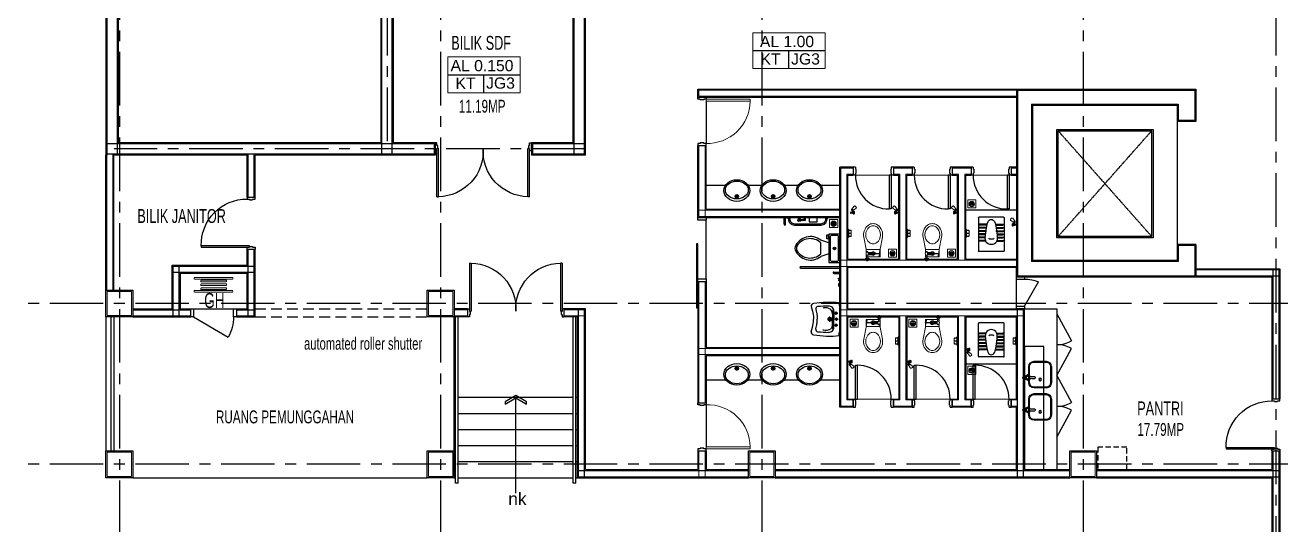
# Model space of a CAD drawing. Header units: millimetres. Extents: x 401562 to 564367, y -269451 to 12039.
# Drawn here: x 480732 to 504184, y -223809 to -214482 of the extents above; entities that cross this region are included whole.
import ezdxf

# ---------------------------------------------------------------- set-up
doc = ezdxf.new("R2010")
doc.units = ezdxf.units.MM
doc.header["$MEASUREMENT"] = 0
for name, pattern in [('CENTER', [2, 1.25, -0.25, 0.25, -0.25]), ('DASHDOT2', [0.5, 0.25, -0.125, 0, -0.125]), ('HIDDEN', [0.375, 0.25, -0.125]), ('HIDDEN2', [0.1875, 0.125, -0.0625])]:
    doc.linetypes.add(name, pattern=pattern)
for name, color, linetype in [('17-lwall', 2, 'Continuous'), ('C-door', 1, 'Continuous'), ('DIM_150', 254, 'Continuous'), ('FITTING', 2, 'Continuous'), ('G2-text', 3, 'Continuous'), ('GRID', 9, 'Continuous'), ('Hatch-wall', 240, 'Continuous'), ('KODING', 7, 'Continuous'), ('Layer4', 2, 'Continuous'), ('Lift Fitting', 9, 'Continuous'), ('LIFTWALL', 3, 'Continuous'), ('LINE', 1, 'Continuous'), ('PERABUT', 7, 'HIDDEN'), ('sani-fit', 7, 'Continuous'), ('SILING', 8, 'Continuous'), ('STAIR', 7, 'Continuous'), ('Toilet-fitting', 111, 'Continuous'), ('VPORT', 2, 'Continuous'), ('WALL', 3, 'Continuous'), ('WALLEXIST', 1, 'Continuous')]:
    doc.layers.add(name, color=color, linetype=linetype)
for name, color, linetype, lineweight in [('A-FLOR-OTLN', 6, 'Continuous', 9), ('FURNITURE', 9, 'Continuous', 9), ('SANI', 7, 'Continuous', 9)]:
    doc.layers.add(name, color=color, linetype=linetype, lineweight=lineweight)
doc.layers.get('VPORT').off()
doc.styles.add('ARIAL', font='arial.ttf', dxfattribs={"width": 0.65, "height": 1.6})
doc.styles.get("Standard").update_dxf_attribs({"font": 'arial.ttf'})

# ---------------------------------------------------------------- blocks, each defined once
blk = doc.blocks.new('WC-P1')
at = {"layer": 'SANI', "color": 9, "linetype": 'Continuous'}
for p, q in [((-85, 130), (-306, 173)), ((-18, 130), (-85, 130)), ((-85, 130), (-75, 128)), ((-75, 130), (-75, -128)), ((-29, 122), (-75, 128)), ((-41, 119), (-41, 96)), ((-29, 119), (-41, 119)), ((-28, 96), (-41, 96)), ((-29, 96), (-29, 125)), ((21, 91), (-21, 91)), ((-21, 28), (-21, 91)), ((21, 77), (-21, 77)), ((21, 66), (-21, 66)), ((21, 52), (-21, 52)), ((60, 130), (16, 130)), ((21, 91), (21, 28)), ((28, 98), (85, 98)), ((29, 98), (29, 124)), ((29, 124), (85, 124)), ((60, -130), (60, 130)), ((85, 131), (85, 88)), ((99, 145), (106, 145)), ((99, 74), (106, 74)), ((106, 145), (106, 74)), ((106, 124), (135, 124)), ((106, 98), (135, 98)), ((135, 124), (135, 98)), ((-306, -173), (-85, -130)), ((-85, -130), (-75, -128)), ((-85, -130), (60, -130)), ((-7, -119), (-75, -128)), ((-12, -38), (-12, -34)), ((-7, -125), (-4, -44)), ((0, -44), (-6, -44)), ((1, -131), (-1, -131)), ((0, -44), (6, -44)), ((7, -125), (4, -44)), ((51, -111), (7, -117)), ((12, -38), (12, -34))]:
    blk.add_line(p, q, dxfattribs=at)
for radius in [35.5, 28.7, 25.2, 5.86]:
    blk.add_circle((0, 0), radius, dxfattribs=at)
for centre, radius, start, end in [((-414, 0), 146, 161.2287, 180.0001), ((-414, 0), 146, 180.0001, 198.7718), ((-414, 0), 146, 142.4565, 161.2287), ((-350, -49), 227, 78.9313, 142.4565), ((-412, 0), 108, 141.159, 180.0004), ((-412, 0), 108, 179.9997, 218.8406), ((-350, -50), 188, 38.8404, 141.1596), ((-288, 0), 108, 0.001, 38.8394), ((-288, 0), 108, 321.1606, 359.999), ((-1, 80), 53, 108.3616, 122.1435), ((-28, 88), 7.11, 359.998, 90.0059), ((-1, 80), 53, 71.6385, 108.3615), ((-1, 80), 53, 56.1079, 71.6384), ((28, 91), 7.11, 89.998, 180.002), ((99, 131), 14.2, 89.999, 180.001), ((99, 88), 14.2, 180.0059, 269.9941), ((-414, 0), 146, 198.7718, 217.5423), ((-350, 49), 227, 217.5433, 281.069), ((-350, 50), 188, 218.8405, 321.1595), ((-6, -38), 5.69, 179.9877, 270.0123), ((-1, -125), 5.69, 179.9951, 269.9951), ((1, -125), 5.69, 270.0147, 359.9902), ((6, -38), 5.69, 269.9926, 359.9975), ((50, -101), 10, 277.5968, 0.0014)]:
    blk.add_arc(centre, radius, start, end, dxfattribs=at)
blk = doc.blocks.new('wc2')
at = {"layer": 'Toilet-fitting'}
for p, q in [((625, 241), (10, 241)), ((0, 231), (0, -231)), ((190, 104), (190, 218)), ((205, 111), (205, 218)), ((250, 115), (250, 218)), ((265, 113), (265, 218)), ((310, 110), (310, 218)), ((325, 108), (325, 218)), ((370, 103), (370, 218)), ((385, 101), (385, 218)), ((430, 96), (430, 218)), ((445, 93), (445, 218)), ((490, 85), (490, 218)), ((505, 79), (505, 218)), ((635, 231), (635, -231)), ((190, -104), (190, -218)), ((205, -111), (205, -218)), ((250, -115), (250, -218)), ((265, -113), (265, -218)), ((310, -110), (310, -218)), ((325, -108), (325, -218)), ((370, -103), (370, -218)), ((385, -101), (385, -218)), ((430, -96), (430, -218)), ((445, -93), (445, -218)), ((490, -85), (490, -218)), ((505, -79), (505, -218)), ((625, -241), (10, -241))]:
    blk.add_line(p, q, dxfattribs=at)
for centre, radius, start, end in [((10, 231), 10, 90, 180), ((625, 231), 10, 0, 90), ((237, 0), 112, 86.0816, 273.9184), ((187, 104), 3, 295.7715, 0), ((198, 218), 7.5, 0, 180), ((208, 111), 3, 180, 284.6062), ((376, 0), 150, 167.1604, 192.8396), ((244, 30), 15, 90, 167.1604), ((67, -2482), 2600, 81.7412, 86.0816), ((258, 218), 7.5, 0, 180), ((318, 218), 7.5, 0, 180), ((328, 108), 3, 180, 264.2449), ((367, 103), 3, 263.3814, 0), ((378, 218), 7.5, 0, 180), ((388, 101), 3, 180, 262.9158), ((427, 96), 3, 262.0499, 0), ((438, 218), 7.5, 0, 180), ((369, -404), 500, 68.2251, 81.7412), ((448, 93), 3, 180, 260.9214), ((498, 218), 7.5, 0, 180), ((508, 79), 3, 180, 253.9144), ((530, 0), 65, 291.7749, 68.2251), ((10, -231), 10, 180, 270), ((187, -104), 3, 0, 64.2285), ((198, -218), 7.5, 180, 0), ((208, -111), 3, 75.3938, 180), ((244, -30), 15, 192.8396, 270), ((67, 2482), 2600, 273.9184, 278.2588), ((247, -115), 3, 0, 93.9657), ((258, -218), 7.5, 180, 0), ((268, -113), 3, 94.4292, 180), ((307, -110), 3, 0, 95.2907), ((318, -218), 7.5, 180, 0), ((328, -108), 3, 95.7551, 180), ((367, -103), 3, 0, 96.6186), ((378, -218), 7.5, 180, 0), ((388, -101), 3, 97.0842, 180), ((427, -96), 3, 0, 97.9501), ((438, -218), 7.5, 180, 0), ((369, 404), 500, 278.2588, 291.7749), ((448, -93), 3, 99.0786, 180), ((487, -85), 3, 0, 103.6107), ((498, -218), 7.5, 180, 0), ((508, -79), 3, 106.0856, 180), ((625, -231), 10, 270, 0)]:
    blk.add_arc(centre, radius, start, end, dxfattribs=at)
blk = doc.blocks.new('P9')
at = {"layer": 'C-door', "color": 12}
for p, q in [((533038, 332560), (533038, 332560)), ((533038, 332560), (533188, 332560)), ((533038, 332560), (533038, 332525)), ((533188, 332525), (533188, 332560)), ((532183, 332523), (533083, 332523)), ((532183, 332523), (532183, 332493)), ((532183, 332493), (533083, 332493)), ((533038, 332525), (533085, 332525)), ((533083, 332523), (533083, 332493)), ((533085, 332525), (533085, 332510)), ((533085, 332510), (533141, 332510)), ((533141, 332525), (533188, 332525)), ((533141, 332510), (533141, 332525)), ((532183, 330827), (533083, 330827)), ((532183, 330797), (532183, 330827)), ((532183, 330797), (533083, 330797)), ((533038, 330760), (533038, 330795)), ((533038, 330795), (533085, 330795)), ((533038, 330760), (533038, 330760)), ((533038, 330760), (533188, 330760)), ((533083, 330797), (533083, 330827)), ((533085, 330810), (533141, 330810)), ((533085, 330795), (533085, 330810)), ((533085, 330795), (533085, 330810)), ((533141, 330810), (533141, 330795)), ((533141, 330795), (533188, 330795)), ((533188, 330795), (533188, 330760))]:
    blk.add_line(p, q, dxfattribs=at)
at = {"layer": 'Hatch-wall', "color": 1, "ltscale": 2}
for centre, start, end in [((533034, 332510), 181.13, 273.2981), ((533034, 330810), 86.7019, 178.87)]:
    blk.add_arc(centre, 851, start, end, dxfattribs=at)
blk = doc.blocks.new('HOSREEL')
at = {"layer": 'FURNITURE', "linetype": 'HIDDEN', "ltscale": 5}
for points in [[(360, -30), (-360, -30), (-360, 0), (360, 0)], [(240, -80), (-240, -80), (-240, -50), (240, -50)], [(240, -150), (-240, -150), (-240, -120), (240, -120)], [(240, -223), (-240, -223), (-240, -193), (240, -193)], [(360, -270), (-360, -270), (-360, -240), (360, -240)]]:
    blk.add_lwpolyline(points, close=True, dxfattribs=at)
blk = doc.blocks.new('A$C4CDB5369')
at = {"layer": 'Hatch-wall', "color": 1, "ltscale": 2}
for p, q in [((750, 1550), (750, 1500)), ((900, 1550), (750, 1550)), ((750, 1500), (900, 1500)), ((900, 1500), (900, 1550)), ((750, 750), (375, 1399)), ((900, 750), (750, 750)), ((750, 750), (750, 700)), ((900, 700), (900, 750)), ((750, 700), (900, 700))]:
    blk.add_line(p, q, dxfattribs=at)
blk.add_arc((750, 750), 750, 90, 120.0007, dxfattribs=at)
at = {"layer": 'LINE', "color": 9, "linetype": 'Continuous', "ltscale": 2000}
blk.add_line((900, 750), (900, 1500), dxfattribs=at)
blk = doc.blocks.new('A$C759720D0')
at = {"layer": 'PERABUT', "color": 9, "linetype": 'Continuous'}
for p, q in [((228, 531), (472, 531)), ((228, 516), (472, 516)), ((125, 243), (125, 429)), ((140, 237), (140, 429)), ((560, 429), (560, 102)), ((575, 429), (575, 102)), ((54, 221), (15, 221)), ((17, 190), (54, 190)), ((125, 102), (125, 168)), ((140, 102), (140, 174)), ((243, 221), (189, 221)), ((189, 190), (243, 190)), ((472, 15), (228, 15)), ((472, 0), (228, 0))]:
    blk.add_line(p, q, dxfattribs=at)
at = {"layer": 'PERABUT', "color": 9, "linetype": 'Continuous', "extrusion": (0, 0, -1)}
for centre, major_axis, start_param, end_param in [((228, 429), (-93.7, 41.6), -0.412331, 1.152921), ((228, 429), (61.8, 61.8), 3.926991, 5.497787), ((472, 429), (-72.5, 72.5), 0.785398, 2.356194), ((472, 429), (-61.8, 61.8), 0.785398, 2.356194), ((40, 310), (53.5, 53.5), 1.437805, 2.227387), ((161, 310), (53.5, 53.5), 2.485002, 3.274584), ((15, 205), (10.7, 10.7), 3.926991, 5.497787), ((15, 205), (10.7, 10.7), 2.230698, 3.801495), ((-20, 205), (53.5, 53.5), 0.390607, 1.180189), ((40, 101), (-59.5, 46.7), 1.034013, 1.823595), ((100, 205), (24.7, 24.7), 2.356194490132813, 8.6393797973124), ((100, 205), (-20.6, 20.6), 3.926991, 10.210176), ((161, 101), (68.3, 32.5), 4.238087, 5.027669), ((228, 102), (-102, 7), 4.645773, 6.214994), ((228, 102), (61.8, 61.8), 2.356194, 3.926991), ((221, 205), (-53.5, 53.5), 5.102996, 5.892578), ((183, 329), (13, 108), 2.967954, 3.350417), ((183, 82), (107, 20), 4.56448, 4.946943), ((243, 205), (10.7, 10.7), -0.785398, 2.356194), ((350, 170), (19.1, 19.1), 2.356194489958796, 8.639379797138382), ((350, 170), (14.1, 14.1), 2.356194490057891, 8.639379797237478), ((472, 102), (-72.5, 72.5), 2.356194, 3.926991), ((472, 102), (-61.8, 61.8), 2.356194, 3.926991)]:
    blk.add_ellipse(centre, major_axis=major_axis, ratio=1, start_param=start_param, end_param=end_param, dxfattribs=at)
blk = doc.blocks.new('A$C619F5F31')
at = {"layer": 'C-door', "color": 12}
for p, q in [((0, 849, 0), (35, 849, 0)), ((0, 849, 0), (0, 699, 0)), ((35, 849, 0), (35, 802, 0)), ((35, 802, 0), (50, 802, 0)), ((35, 746, 0), (35, 699, 0)), ((50, 746, 0), (35, 746, 0)), ((50, 802, 0), (50, 746, 0)), ((920, 802), (920, 746)), ((920, 802), (935, 802)), ((920, 746), (935, 746)), ((970, 849), (935, 849)), ((935, 849), (935, 802)), ((935, 746), (935, 699)), ((970, 849), (970, 849)), ((970, 849), (970, 699)), ((35, 699, 0), (0, 699, 0)), ((935, 699), (970, 699))]:
    blk.add_line(p, q, dxfattribs=at)
blk.add_lwpolyline([(910, 804), (910, 1704), (933, 1704), (933, 804)], close=True, dxfattribs=at)
at = {"layer": 'Hatch-wall', "color": 1, "ltscale": 2}
blk.add_arc((887, 852, 0), 852, 88.5062, 180.2022, dxfattribs=at)
blk = doc.blocks.new('+9.00m$0$X_t_box_+17-5(26-3-07)$0$JAMB')
blk.add_lwpolyline([(0, 150), (38, 150), (38, 112), (50, 112), (50, 38), (38, 38), (38, 0), (0, 0)], close=True)
blk = doc.blocks.new('A$C350F3D67')
at = {"layer": 'C-door', "linetype": 'Continuous', "lineweight": 0}
for p, q in [((611, 900), (761, 900)), ((611, 0), (761, 0))]:
    blk.add_line(p, q, dxfattribs=at)
blk.add_lwpolyline([(761, 862), (761, 824), (1585, 824), (1585, 862)], close=True, dxfattribs=at)
blk.add_arc((792, 830), 792, 267.7288, 359.5823, dxfattribs=at)
at = {"layer": 'C-door', "linetype": 'Continuous', "lineweight": 0, "rotation": 270}
blk.add_blockref('+9.00m$0$X_t_box_+17-5(26-3-07)$0$JAMB', (611, 900), dxfattribs=at)
at = {"layer": 'C-door', "linetype": 'Continuous', "lineweight": 0, "xscale": -1, "rotation": 270}
blk.add_blockref('+9.00m$0$X_t_box_+17-5(26-3-07)$0$JAMB', (611, 0), dxfattribs=at)
blk = doc.blocks.new('A$C28FE47DC')
at = {"layer": 'C-door'}
for p, q in [((0, 779), (0, 629)), ((40, 779), (0, 779)), ((40, 779), (40, 743)), ((50, 743), (40, 743)), ((50, 743), (50, 665)), ((700, 743), (700, 665)), ((700, 743), (710, 743)), ((750, 779), (710, 779)), ((710, 779), (710, 743)), ((750, 779), (750, 629)), ((40, 629), (0, 629)), ((50, 665), (40, 665)), ((40, 665), (40, 629)), ((673, 629), (673, 0)), ((710, 629), (673, 629)), ((700, 665), (710, 665)), ((710, 665), (710, 629)), ((750, 629), (710, 629)), ((710, 629), (710, 0)), ((710, 0), (673, 0))]:
    blk.add_line(p, q, dxfattribs=at)
blk.add_arc((668, 628), 628, 179.9129, 270.475, dxfattribs=at)
blk = doc.blocks.new('A$C58F160E1')
at = {"layer": 'SANI', "color": 9}
for p, q in [((33, 34), (0, 34)), ((33, 16), (0, 16)), ((72, 146), (25, 83)), ((26, 74), (32, 68)), ((38, 62), (32, 68)), ((33, 9), (33, 67)), ((33, 41), (55, 41)), ((33, 9), (55, 9)), ((110, 109), (46, 61)), ((48, 9), (48, 62)), ((55, 13), (55, 38)), ((57, 43), (62, 48)), ((62, 2), (57, 7)), ((67, 0), (67, 50)), ((73, 48), (78, 43)), ((78, 7), (73, 2)), ((85, 151), (76, 149)), ((80, 13), (80, 38)), ((91, 150), (113, 128)), ((115, 122), (112, 112))]:
    blk.add_line(p, q, dxfattribs=at)
blk.add_circle((41, 76), 10.7, dxfattribs=at)
for centre, radius, start, end in [((30, 79), 6.25, 143.3538, 225.2121), ((43, 66), 6.25, 225, 306.8583), ((62, 38), 7.5, 135, 180), ((62, 13), 7.5, 180, 225), ((67, 43), 7.5, 45, 135), ((67, 8), 7.5, 225, 315), ((77, 143), 6.25, 104.94, 143.3538), ((72, 38), 7.5, 0, 45), ((72, 13), 7.5, 315, 0), ((87, 145), 6.25, 45.2121, 104.94), ((106, 114), 6.25, 306.8494, 345.2632), ((106, 114), 6.25, 306.8583, 345.2632), ((109, 123), 6.25, 345.2632, 45.2121)]:
    blk.add_arc(centre, radius, start, end, dxfattribs=at)
blk = doc.blocks.new('A$C7F091A4F')
at = {"layer": 'SANI', "color": 9}
for p, q in [((583, 364), (583, 267)), ((630, 317), (583, 319)), ((630, 313), (583, 312)), ((624, 378), (592, 374)), ((626, 369), (592, 364)), ((626, 262), (592, 266)), ((624, 253), (592, 257)), ((624, 378), (634, 386)), ((624, 253), (634, 245)), ((646, 396), (634, 394)), ((634, 394), (634, 237)), ((646, 234), (634, 237)), ((646, 396), (646, 234))]:
    blk.add_line(p, q, dxfattribs=at)
for centre, radius, start, end in [((593, 364), 10, 97.1211, 180), ((593, 355), 10, 97.1211, 180), ((593, 276), 10, 180, 262.8789), ((593, 267), 10, 180, 262.8789), ((315, 315), 315, 359.9893, 11.429), ((315, 315), 315, 348.571, 0.0107)]:
    blk.add_arc(centre, radius, start, end, dxfattribs=at)
blk = doc.blocks.new('A$C45FD4DE2')
at = {"layer": 'SANI', "color": 8, "linetype": 'Continuous'}
for p, q in [((124, 69), (24, 69)), ((121, 89), (27, 89)), ((118, 49), (30, 49)), ((108, 109), (40, 109)), ((99, 29), (50, 29))]:
    blk.add_line(p, q, dxfattribs=at)
blk.add_lwpolyline([(0, 150), (150, 150), (150, 0), (0, 0)], close=True, dxfattribs=at)
blk.add_circle((74, 72), 50, dxfattribs=at)
blk = doc.blocks.new('A$C6D00538E')
at = {"layer": 'sani-fit', "color": 1}
for p, q in [((654, 500), (502, 551)), ((502, 297), (502, 500)), ((616, 576), (616, 652)), ((616, 652), (641, 652)), ((654, 576), (616, 576)), ((641, 652), (641, 602)), ((641, 602), (654, 602)), ((654, 297), (502, 246)), ((705, 157), (806, 157))]:
    blk.add_line(p, q, dxfattribs=at)
blk.add_lwpolyline([(654, 132), (857, 132), (857, 665), (654, 665)], close=True, dxfattribs=at)
for points in [[(679, 614), (679, 183)], [(806, 640), (705, 640)], [(832, 183), (832, 614)]]:
    blk.add_lwpolyline(points, dxfattribs=at)
for radius in [25.4, 17.8]:
    blk.add_circle((756, 398), radius, dxfattribs=at)
for centre, radius, start, end in [((309, 309), 309, 51.4691, 157.9714), ((303, 292), 288, 46.3677, 148.9468), ((702, 618), 22.5, 81.8699, 188.1301), ((810, 618), 22.5, 351.8699, 98.1301), ((121, 398), 102, 164.8605, 195.1395), ((309, 488), 309, 202.0284, 308.5307), ((149, 398), 102, 155.7318, 204.2682), ((303, 505), 288, 211.053, 313.6321), ((702, 179), 22.5, 171.8699, 278.1301), ((810, 179), 22.5, 261.8699, 8.1301)]:
    blk.add_arc(centre, radius, start, end, dxfattribs=at)
blk = doc.blocks.new('A$C205F466D')
at = {"layer": 'sani-fit', "color": 1}
for p, q in [((76, 143), (0, 143)), ((0, 140), (0, 143)), ((76, 140), (0, 140)), ((13, 127), (13, 140)), ((64, 127), (13, 127)), ((25, 13), (25, 127)), ((51, 13), (51, 127)), ((64, 127), (64, 140)), ((76, 143), (76, 140)), ((76, 140), (76, 143)), ((76, 143), (152, 143)), ((76, 140), (152, 140)), ((89, 127), (89, 140)), ((89, 127), (140, 127)), ((102, 115), (102, 127)), ((127, 114), (127, 127)), ((140, 127), (140, 140)), ((152, 140), (152, 143)), ((216, 25), (713, 25)), ((216, 0), (713, 0)), ((284, 137), (284, 143)), ((284, 137), (328, 137)), ((290, 92), (322, 92)), ((292, 132), (292, 137)), ((292, 132), (320, 132)), ((297, 132), (297, 119)), ((306, 108), (306, 76)), ((315, 132), (315, 119)), ((320, 132), (320, 137)), ((328, 137), (328, 143)), ((397, 98), (334, 98)), ((397, 86), (334, 86)), ((384, 137), (384, 143)), ((384, 137), (428, 137)), ((392, 132), (392, 137)), ((392, 132), (420, 132)), ((397, 132), (397, 86)), ((400, 87), (400, 86)), ((412, 87), (412, 86)), ((415, 132), (415, 86)), ((420, 132), (420, 137)), ((428, 137), (428, 143)), ((776, 140), (776, 143)), ((776, 143), (852, 143)), ((776, 140), (852, 140)), ((789, 127), (789, 140)), ((789, 127), (840, 127)), ((802, 114), (802, 127)), ((824, 112), (824, 127)), ((840, 127), (840, 140)), ((852, 140), (852, 143))]:
    blk.add_line(p, q, dxfattribs=at)
blk.add_lwpolyline([(491, 62), (641, 62), (641, 143), (491, 143)], close=True, dxfattribs=at)
for centre, radius in [((306, 92), 28.6), ((306, 92), 16.3), ((406, 92), 8), ((406, 92), 6)]:
    blk.add_circle(centre, radius, dxfattribs=at)
for centre, radius, start, end in [((38, 13), 12.7, 180, 0), ((216, 114), 114, 179.819, 270), ((216, 114), 88.9, 179.7672, 270), ((398, 86), 1.55, 180, 0), ((413, 86), 1.55, 180, 0), ((713, 114), 88.9, 270, 0.2328), ((713, 112), 112, 270, 0.1851)]:
    blk.add_arc(centre, radius, start, end, dxfattribs=at)
blk = doc.blocks.new('A$C7E1059CE')
at = {"layer": 'FITTING', "color": 1, "ltscale": 20}
for p, q in [((2330, 4285), (2330, 4247)), ((2345, 3995), (2345, 4298)), ((2115, 3995), (2205, 3995)), ((2160, 3947), (2160, 4044)), ((2235, 4141), (2235, 3995)), ((2235, 3850), (2235, 3995)), ((2247, 4105), (2309, 4105)), ((2251, 3995), (2314, 3995)), ((2278, 4074), (2278, 4136)), ((2283, 3964), (2283, 4026)), ((2345, 3997), (2345, 3693)), ((2247, 3885), (2309, 3885)), ((2278, 3854), (2278, 3916)), ((2330, 3709), (2330, 3746))]:
    blk.add_line(p, q, dxfattribs=at)
for centre, radius in [((2160, 3995), 35), ((2160, 3995), 22.5), ((2278, 4105), 18), ((2283, 3995), 18), ((2278, 3885), 18)]:
    blk.add_circle(centre, radius, dxfattribs=at)
for centre, radius, start, end in [((1862, 4239), 51.8, 99.9677, 188.203), ((2155, 2155), 2155, 85.0876, 98.0719), ((1935, 4189), 40, 96.1765, 194.0617), ((2155, 2155), 2086, 90.5983, 96.1765), ((2135, 4141), 99.9, 0, 90.5983), ((2340, 4298), 5, 0, 85.0876), ((1862, 3752), 51.8, 171.797, 260.0323), ((1935, 3801), 40, 165.9383, 263.8235), ((2155, 5835), 2086, 263.8235, 269.4017), ((2135, 3850), 99.9, 269.4017, 0), ((2155, 5835), 2155, 261.9281, 274.9124), ((2340, 3693), 5, 274.9124, 0)]:
    blk.add_arc(centre, radius, start, end, dxfattribs=at)
blk.add_ellipse((2224, 3995), major_axis=(0, 8.85), ratio=0.4197, dxfattribs=at)
for points, knots in [([(1810, 4231), (1849, 4091), (1852, 4048), (1853, 4002), (1853, 3995)], [12.036918, 12.036918, 12.036918, 12.036918, 130.454902, 150.342506, 150.342506, 150.342506, 150.342506]), ([(2330, 4284), (2330, 4286), (2329, 4291), (2327, 4296), (2326, 4300), (2326, 4302)], [2.228254, 2.228254, 2.228254, 2.228254, 8.267732, 16.045246, 20.019968, 20.019968, 20.019968, 20.019968]), ([(1810, 3759), (1849, 3900), (1852, 3943), (1853, 3989), (1853, 3995)], [12.036918, 12.036918, 12.036918, 12.036918, 130.454902, 150.342506, 150.342506, 150.342506, 150.342506]), ([(1897, 4179), (1897, 4178), (1897, 4177), (1903, 4155), (1907, 4137), (1912, 4112), (1914, 4103), (1916, 4087), (1917, 4080), (1919, 4066), (1920, 4059), (1921, 4047), (1921, 4041), (1922, 4032), (1922, 4028), (1922, 4022), (1922, 4021), (1922, 4019), (1922, 4018), (1922, 4016), (1923, 4014), (1923, 4009), (1923, 4006), (1923, 4000), (1923, 3997), (1923, 3995)], [34.257294, 34.257294, 34.257294, 34.257294, 35.402149, 35.402149, 58.76738, 58.76738, 72.415229, 72.415229, 86.063078, 86.063078, 99.710927, 99.710927, 113.358776, 113.358776, 123.995806, 123.995806, 128.258729, 128.258729, 130.477998, 130.477998, 135.032453, 135.032453, 144.141362, 144.141362, 150.342506, 150.342506, 150.342506, 150.342506]), ([(1897, 3811), (1897, 3812), (1897, 3813), (1903, 3836), (1907, 3854), (1912, 3879), (1914, 3888), (1916, 3904), (1917, 3911), (1919, 3925), (1920, 3932), (1921, 3944), (1921, 3949), (1922, 3959), (1922, 3963), (1922, 3968), (1922, 3970), (1922, 3972), (1922, 3973), (1922, 3975), (1923, 3977), (1923, 3982), (1923, 3985), (1923, 3991), (1923, 3993), (1923, 3996)], [34.257294, 34.257294, 34.257294, 34.257294, 35.402149, 35.402149, 58.76738, 58.76738, 72.415229, 72.415229, 86.063078, 86.063078, 99.710927, 99.710927, 113.358776, 113.358776, 123.995806, 123.995806, 128.258729, 128.258729, 130.477998, 130.477998, 135.032453, 135.032453, 144.141362, 144.141362, 150.342506, 150.342506, 150.342506, 150.342506]), ([(2220, 4186), (2217, 4166), (2208, 4103), (2208, 4039), (2208, 3995)], [0, 0, 0, 0, 60.344883, 191.300673, 191.300673, 191.300673, 191.300673]), ([(2220, 3805), (2217, 3825), (2208, 3888), (2208, 3952), (2208, 3995)], [0, 0, 0, 0, 60.344883, 191.300673, 191.300673, 191.300673, 191.300673])]:
    blk.add_open_spline(points, degree=3, knots=knots, dxfattribs=at)
for points in [[(2210, 4091), (2190, 4160), (2074, 4207), (2024, 4199)], [(2210, 3900), (2190, 3830), (2074, 3784), (2024, 3792)], [(2330, 3709), (2329, 3700), (2327, 3693), (2326, 3689)]]:
    blk.add_spline(points, degree=3, dxfattribs=at)
blk = doc.blocks.new('A$C4A145860')
at = {"layer": 'sani-fit', "color": 9}
for p, q in [((204, 93), (278, 93)), ((241, 130), (241, 56))]:
    blk.add_line(p, q, dxfattribs=at)
for radius in [32, 24.5]:
    blk.add_circle((241, 93), radius, dxfattribs=at)
at = {"layer": 'sani-fit', "color": 1}
blk.add_ellipse((241, 202), major_axis=(-241, 0), ratio=0.837623, dxfattribs=at)
at = {"layer": 'sani-fit', "color": 9}
blk.add_ellipse((241, 212), major_axis=(-214, 0), ratio=0.778805, dxfattribs=at)
blk = doc.blocks.new('A$C208C13F9')
at = {"layer": 'FITTING', "color": 4}
for p, q in [((750, 725), (750, 2750)), ((750, 2750), (2550, 2750)), ((775, 750), (775, 2725)), ((775, 2725), (2525, 2725)), ((2525, 750), (2525, 2725)), ((2550, 2750), (2550, 725)), ((2550, 725), (750, 725)), ((2525, 750), (775, 750))]:
    blk.add_line(p, q, dxfattribs=at)
at = {"layer": 'Lift Fitting', "linetype": 'DASHDOT2'}
for p, q in [((775, 2725), (2525, 750)), ((2525, 2725), (775, 750))]:
    blk.add_line(p, q, dxfattribs=at)
at = {"layer": 'LIFTWALL'}
for p, q in [((18, 3482), (3332, 3482)), ((18, 3482), (18, 18)), ((3332, 3482), (3332, 2918)), ((282, 3218), (3018, 3218)), ((282, 3218), (282, 282)), ((3018, 3218), (3018, 2918)), ((3332, 2918), (3018, 2918)), ((3018, 582), (3018, 282)), ((3332, 582), (3018, 582)), ((3332, 582), (3332, 18)), ((3018, 282), (282, 282)), ((18, 18), (3332, 18))]:
    blk.add_line(p, q, dxfattribs=at)
at = {"layer": 'LINE', "color": 9, "linetype": 'Continuous', "ltscale": 2000}
for p, q in [((0, 3500), (3350, 3500)), ((0, 3500), (0, 0)), ((3350, 3500), (3350, 2900)), ((300, 3200), (3000, 3200)), ((300, 3200), (300, 300)), ((3000, 3200), (3000, 2900)), ((3350, 2900), (3000, 2900)), ((3000, 600), (3000, 300)), ((3350, 600), (3000, 600)), ((3350, 600), (3350, 0)), ((3000, 300), (300, 300)), ((0, 0), (3350, 0))]:
    blk.add_line(p, q, dxfattribs=at)

msp = doc.modelspace()

# ---------------------------------------------------------------- linework, layer by layer
at = {"color": 4}
for p, q in [((499247.6, -217934.2), (498297.6, -217934.2)), ((499247.6, -220810.1), (498297.6, -220810.1))]:
    msp.add_line(p, q, dxfattribs=at)
at = {"layer": '17-lwall', "color": 4, "ltscale": 26}
for p, q in [((493448.2, -217468), (493815.8, -217468)), ((494231.5, -217468), (494494.6, -217468)), ((494910.4, -217468), (495173.5, -217468)), ((495589.2, -217468), (495947.6, -217468)), ((493448.2, -221100.3), (493815.8, -221100.3)), ((494231.5, -221100.3), (494494.6, -221100.3)), ((494910.4, -221100.3), (495173.5, -221100.3)), ((495589.2, -221100.3), (495947.6, -221100.3))]:
    msp.add_line(p, q, dxfattribs=at)
at = {"layer": 'A-FLOR-OTLN', "color": 9, "linetype": 'Continuous', "ltscale": 12}
for p, q in [((496870.6, -217284.2), (496237.6, -217284.2)), ((497970.6, -217284.2), (497337.6, -217284.2)), ((499070.6, -217284.2), (498437.6, -217284.2)), ((496274.6, -221460.1), (496907.6, -221460.1)), ((497374.6, -221460.1), (498007.6, -221460.1)), ((498474.6, -221460.1), (499107.6, -221460.1))]:
    msp.add_line(p, q, dxfattribs=at)
at = {"layer": 'A-FLOR-OTLN', "color": 6, "linetype": 'Continuous', "ltscale": 12}
for points in [[(482267, -219453.6), (482718.1, -219453.6), (482718.1, -219903.6), (482267, -219903.6)], [(488267, -219453.6), (488718.1, -219453.6), (488718.1, -219903.6), (488267, -219903.6)], [(482267, -222453.7), (482718.1, -222453.7), (482718.1, -222903.7), (482267, -222903.7)], [(488266.3, -222453.7), (488717.4, -222453.7), (488717.4, -222903.7), (488266.3, -222903.7)], [(494266.2, -222453.7), (494717.3, -222453.7), (494717.3, -222903.7), (494266.2, -222903.7)], [(500266.3, -222453.7), (500717.4, -222453.7), (500717.4, -222903.7), (500266.3, -222903.7)]]:
    msp.add_lwpolyline(points, close=True, dxfattribs=at)
at = {"layer": 'GRID', "linetype": 'CENTER', "ltscale": 800}
for p, q in [((482492.7, -200581.1), (482492.4, -228678.6)), ((488492, -200581.1), (488491.7, -228678.6)), ((494492, -200581), (494491.7, -228678.6)), ((500492, -200581), (500491.7, -228678.6)), ((487491.9, -204446.6), (487491.8, -216793.9)), ((504091.9, -204446.6), (504091.7, -228678.6)), ((491198.3, -216793.9), (482397.8, -216793.9)), ((520591.8, -219678.6), (451506.1, -219678.6)), ((520591.9, -222678.6), (451506.1, -222678.6))]:
    msp.add_line(p, q, dxfattribs=at)
at = {"layer": 'GRID', "color": 1, "linetype": 'HIDDEN', "ltscale": 800}
for p, q in [((485026.9, -219778.6), (488242, -219778.6)), ((485026.9, -219928.6), (488242, -219928.6))]:
    msp.add_line(p, q, dxfattribs=at)
at = {"layer": 'Hatch-wall', "color": 1, "ltscale": 2}
for p, q in [((499247.7, -219178.1), (499397.7, -219178.1)), ((499247.7, -219228.1), (499247.7, -219178.1)), ((499397.7, -219228.1), (499247.7, -219228.1)), ((499397.7, -219178.1), (499397.7, -219228.1)), ((499397.7, -219728.1), (499659.2, -219275.2)), ((499247.7, -219778.1), (499247.7, -219728.1)), ((499247.7, -219728.1), (499397.7, -219728.1)), ((499397.7, -219728.1), (499397.7, -219778.1)), ((499397.7, -219778.1), (499247.7, -219778.1))]:
    msp.add_line(p, q, dxfattribs=at)
msp.add_arc((499397.7, -219978.1), 750, 69.59339, 90, dxfattribs=at)
at = {"layer": 'KODING', "color": 1, "linetype": 'Continuous'}
for p, q in [((494320.7, -214958.8), (495671.2, -214958.8)), ((494996, -215294.1), (494996, -214958.8)), ((488624.8, -215408.9), (489975.2, -215408.9)), ((489300, -215744.3), (489300, -215408.9))]:
    msp.add_line(p, q, dxfattribs=at)
at = {"layer": 'KODING', "color": 7, "linetype": 'Continuous', "lineweight": 20}
for points in [[(495671.2, -215294.1), (495671.2, -214623.5), (494320.7, -214623.5), (494320.7, -215294.1)], [(489975.2, -215744.3), (489975.2, -215073.6), (488624.8, -215073.6), (488624.8, -215744.3)]]:
    msp.add_lwpolyline(points, close=True, dxfattribs=at)
at = {"layer": 'Layer4', "color": 7}
for p, q in [((496197.6, -221460.1), (496197.6, -221610.1)), ((496947.6, -221460.1), (496947.6, -221610.1)), ((497297.6, -221460.1), (497297.6, -221610.1)), ((498047.6, -221460.1), (498047.6, -221610.1)), ((498397.6, -221460.1), (498397.6, -221610.1)), ((499147.6, -221460.1), (499147.6, -221610.1))]:
    msp.add_line(p, q, dxfattribs=at)
at = {"layer": 'LINE', "color": 9, "linetype": 'Continuous', "ltscale": 2000}
for p, q in [((487376.9, -210793.6), (487376.9, -216678.9)), ((487606.9, -213793.6), (487606.9, -216678.9)), ((482242, -213928.6), (482242, -216908.9)), ((482472, -213928.6), (482472, -216678.9)), ((493298.2, -215678.1), (499247.6, -215678.1)), ((493298.2, -215828.1), (493298.2, -215678.1)), ((493298.2, -215828.1), (499247.5, -215828.1)), ((502247.5, -216278.1), (502247.5, -218578.1)), ((482242, -219428.6), (482242, -216908.9)), ((482392.1, -219428.6), (482392.1, -216908.9)), ((484876.9, -217693.6, 0), (484876.9, -216908.9)), ((485026.9, -217693.6), (485026.9, -216908.9)), ((493298.2, -218070.2), (493298.2, -216728.1)), ((493448.2, -217920.2), (493448.2, -216728.1)), ((496197.6, -217134.2), (495947.6, -217134.2)), ((495947.6, -221610.1), (495947.6, -217134.2)), ((497297.6, -217134.2), (496947.6, -217134.2)), ((498397.6, -217134.2), (498047.6, -217134.2)), ((499247.6, -217134.2), (499147.6, -217134.2)), ((496097.6, -217284.2), (496197.6, -217284.2)), ((496097.6, -218852.1), (496097.6, -217284.2)), ((496947.6, -217284.2), (497047.6, -217284.2)), ((497047.6, -218852.1), (497047.6, -217284.2)), ((497197.6, -217284.2), (497297.6, -217284.2)), ((497197.6, -218852.1), (497197.6, -217284.2)), ((498047.6, -217284.2), (498147.6, -217284.2)), ((498147.6, -218852.1), (498147.6, -217284.2)), ((498297.6, -217284.2), (498397.6, -217284.2)), ((498297.6, -218852.1), (498297.6, -217284.2)), ((499147.6, -217284.2), (499247.6, -217284.2)), ((493298.2, -218070.2), (495947.6, -218070.2)), ((493448.2, -217920.2), (495947.6, -217920.2)), ((484876.9, -218963.6), (484876.9, -218663.6)), ((485026.9, -219928.7), (485026.9, -218663.6)), ((483477.2, -219778.7), (483477.2, -218963.6)), ((483477.2, -218963.6), (484876.9, -218963.6)), ((496097.6, -218852.1), (497047.6, -218852.1)), ((496097.6, -219002.1), (499247.5, -219002.1)), ((496097.6, -219778.1), (496097.6, -219002.1)), ((497197.6, -218852.1), (498147.6, -218852.1)), ((498297.6, -218852.1), (499247.5, -218852.1)), ((499247.5, -219728.1), (499247.5, -219002.1)), ((502597.5, -219028.1), (504166.9, -219028.1)), ((504166.9, -219028.1), (504166.9, -221458.6)), ((483627.1, -219113.6), (483627.1, -219778.7)), ((484876.9, -219778.7), (484876.9, -219113.6)), ((493298.2, -219272.4), (493298.2, -221528.7)), ((493448.2, -219270.2), (493448.2, -220498.1)), ((502597.5, -219178.1), (504016.8, -219178.1)), ((504016.8, -219178.1), (504016.9, -221458.6)), ((483627.1, -219778.7), (483827, -219778.7)), ((496097.6, -219778.1), (499397.7, -219778.1)), ((496097.6, -219928.1), (497047.6, -219928.1)), ((496097.6, -221460.1), (496097.6, -219928.1)), ((497047.6, -219928.1), (497047.6, -221460.1)), ((497197.6, -219928.1), (497197.6, -221460.1)), ((497197.6, -219928.1), (498147.6, -219928.1)), ((498147.6, -219928.1), (498147.6, -221460.1)), ((498297.6, -219928.1), (498297.6, -221460.1)), ((498297.6, -219928.1), (499247.6, -219928.1)), ((493448.2, -220498.1), (495947.6, -220498.1)), ((493448.2, -220648.1), (495947.6, -220648.1)), ((493448.2, -220648.1), (493448.2, -221528.7)), ((496197.6, -221610.1), (495947.6, -221610.1)), ((496097.6, -221460.1), (496197.6, -221460.1)), ((496947.6, -221460.1), (497047.6, -221460.1)), ((497297.6, -221610.1), (496947.6, -221610.1)), ((497197.6, -221460.1), (497297.6, -221460.1)), ((498047.6, -221460.1), (498147.6, -221460.1)), ((498397.6, -221610.1), (498047.6, -221610.1)), ((498297.6, -221460.1), (498397.6, -221460.1)), ((499147.6, -221460.1), (499247.6, -221460.1)), ((499247.6, -221610.1), (499147.6, -221610.1)), ((493298.2, -222428.7), (493298.2, -222778.7)), ((493448.2, -222428.7), (493448.2, -222778.7)), ((504016.9, -222428.6, 0), (504016.9, -222778.7, 0)), ((504166.9, -222428.6, 0), (504166.9, -228778.4, 0)), ((491198.3, -222778.7), (493298.2, -222778.7)), ((493448.2, -222778.7), (494241.3, -222778.7)), ((494742.4, -222778.7), (499247.6, -222778.7)), ((499397.6, -222778.7), (500241.3, -222778.7)), ((500742.4, -222778.7), (504016.9, -222778.7)), ((491048.2, -222928.7), (494241.3, -222928.7)), ((494742.4, -222928.7), (500241.3, -222928.7)), ((500742.4, -222928.7), (504016.9, -222928.7)), ((504016.9, -222928.7, 0), (504016.8, -228928.6, 0))]:
    msp.add_line(p, q, dxfattribs=at)
at = {"layer": 'LINE', "color": 9, "linetype": 'Continuous', "ltscale": 12}
for p, q in [((493448.2, -215904.1), (493448.2, -216690.1)), ((493448.2, -219220.2), (493448.2, -218120.2)), ((493448.2, -221566.7), (493448.2, -222352.7))]:
    msp.add_line(p, q, dxfattribs=at)
at = {"layer": 'LINE', "color": 7}
for p, q in [((482242, -219928.6), (482242, -222428.7)), ((482332, -219928.6), (482332, -222428.7)), ((482392, -219928.6), (482392, -222428.7)), ((488742.5, -222928.7), (488742.5, -219928.6)), ((482743.1, -222928.7), (488241.3, -222928.7))]:
    msp.add_line(p, q, dxfattribs=at)
at = {"layer": 'LINE', "color": 1, "linetype": 'Continuous', "ltscale": 2000}
for p, q in [((488772.2, -223028.7), (488772.2, -219928.6)), ((488822.2, -223028.7), (488822.2, -219928.6)), ((490968.2, -223028.7), (490968.2, -219928.6)), ((491018.2, -223028.7), (491018.2, -219928.6)), ((488822.2, -223028.7), (488772.2, -223028.7)), ((491018.2, -223028.7), (490968.2, -223028.7))]:
    msp.add_line(p, q, dxfattribs=at)
at = {"layer": 'LINE'}
for p, q in [((488742.5, -221428.7), (488772.2, -221428.7)), ((488822.2, -221428.7), (490968.2, -221428.7)), ((491018.2, -221428.7), (491048.2, -221428.7)), ((488742.5, -221728.7), (488772.2, -221728.7)), ((488822.2, -221728.7), (490968.2, -221728.7)), ((491018.2, -221728.7), (491048.2, -221728.7)), ((488742.5, -222028.7), (488772.2, -222028.7)), ((488822.2, -222028.7), (490968.2, -222028.7)), ((491018.2, -222028.7), (491048.2, -222028.7)), ((488742.4, -222328.7), (488772.2, -222328.7)), ((488822.2, -222328.7), (490968.2, -222328.7)), ((491018.2, -222328.7), (491048.2, -222328.7)), ((488742.4, -222628.7), (488772.2, -222628.7)), ((488822.2, -222628.7), (490968.2, -222628.7)), ((491018.2, -222628.7), (491048.2, -222628.7)), ((488742.4, -222928.7), (488772.2, -222928.7)), ((488822.2, -222928.7), (490968.2, -222928.7)), ((491018.2, -222928.7), (491048.2, -222928.7))]:
    msp.add_line(p, q, dxfattribs=at)
at = {"layer": 'LINE', "color": 1}
msp.add_line((488742.3, -222578.7), (488742.4, -222928.7), dxfattribs=at)
at = {"layer": 'LINE', "color": 9, "linetype": 'Continuous', "ltscale": 2000}
for points in [[(482242, -219428.6), (482743.1, -219428.6), (482743.1, -219928.6), (482242, -219928.6)], [(488242, -219428.6), (488743.1, -219428.6), (488743.1, -219928.6), (488242, -219928.6)], [(482242, -222428.7), (482743.1, -222428.7), (482743.1, -222928.7), (482242, -222928.7)], [(488241.3, -222428.7), (488742.4, -222428.7), (488742.4, -222928.7), (488241.3, -222928.7)], [(494241.2, -222428.7), (494742.3, -222428.7), (494742.3, -222928.7), (494241.2, -222928.7)], [(500241.3, -222428.7), (500742.4, -222428.7), (500742.4, -222928.7), (500241.3, -222928.7)]]:
    msp.add_lwpolyline(points, close=True, dxfattribs=at)
at = {"layer": 'PERABUT', "color": 40, "linetype": 'ByBlock', "ltscale": 800}
for p, q in [((499397.6, -219778.1), (499997.6, -219778.1)), ((499997.6, -219778.1), (499997.6, -222778.7)), ((499997.6, -219871.7), (500271.6, -220377.2)), ((499997.6, -221021.7), (500271.6, -220516.2)), ((499997.6, -221021.7), (500271.6, -221527.2)), ((499997.6, -222171.7), (500271.6, -221666.2))]:
    msp.add_line(p, q, dxfattribs=at)
msp.add_lwpolyline([(499397.6, -220478.7), (499397.6, -222778.7), (499757.6, -222778.7), (499757.6, -220478.7), (499397.6, -220478.7)], dxfattribs=at)
at = {"layer": 'PERABUT', "color": 40, "linetype": 'HIDDEN2', "ltscale": 800}
msp.add_lwpolyline([(500766.7, -222358.7), (500766.7, -222778.7), (501306.7, -222778.7), (501306.7, -222358.7)], close=True, dxfattribs=at)
at = {"layer": 'PERABUT', "color": 40, "linetype": 'ByBlock', "ltscale": 800}
for centre, start, end in [((499997.6, -219871.7), 270, 298.45733), ((499997.6, -221021.7), 61.54267, 90), ((499997.6, -221021.7), 270, 298.45733), ((499997.6, -222171.7), 61.54267, 90)]:
    msp.add_arc(centre, 575, start, end, dxfattribs=at)
at = {"layer": 'sani-fit', "color": 1}
for p, q in [((495215.1, -218990.2), (495944.4, -218990.2)), ((495215.1, -219015.6), (495944.4, -219015.6)), ((495833.3, -219091.4), (495947.6, -219091.4)), ((495833.3, -219116.8), (495947.6, -219116.8)), ((495914.3, -219213), (495944.4, -219213)), ((495914.3, -219216.4), (495914.3, -219213)), ((495914.3, -219245.2), (495914.3, -219241.8)), ((495914.3, -219245.2), (495944.4, -219245.2)), ((495944.4, -219191), (495947.6, -219191)), ((495944.4, -219267.2), (495944.4, -219191)), ((495947.6, -219267.2), (495944.4, -219267.2)), ((495947.6, -219267.2), (495947.6, -219191)), ((495931.7, -219355.7), (495931.7, -219304.9)), ((495931.7, -219304.9), (495944.4, -219304.9)), ((495931.7, -219355.7), (495944.4, -219355.7)), ((495944.4, -219368.4), (495944.4, -219292.2)), ((495944.4, -219292.2), (495947.6, -219292.2)), ((495947.6, -219368.4), (495944.4, -219368.4)), ((495947.6, -219368.4), (495947.6, -219292.2))]:
    msp.add_line(p, q, dxfattribs=at)
for centre in [(495215.1, -219002.9), (495833.3, -219104.1)]:
    msp.add_arc(centre, 12.7, 90, 270, dxfattribs=at)
at = {"layer": 'SILING', "color": 9}
for p, q in [((491198.3, -216908.9), (491198.4, -211726.5)), ((490968.3, -216678.9), (490968.3, -213793.6)), ((487376.9, -216678.9), (482472, -216678.9)), ((488387.6, -216678.9), (487606.9, -216678.9)), ((488369.6, -216697), (488369.6, -216890.9)), ((488387.6, -216678.9), (488387.6, -216908.9)), ((490968.3, -216678.9), (490187.6, -216678.9)), ((490187.6, -216678.9), (490187.6, -216908.9)), ((484876.9, -216908.9), (482392.1, -216908.9)), ((488387.6, -216908.9), (485026.9, -216908.9)), ((491198.3, -216908.9), (490187.6, -216908.9)), ((483627.1, -219113.6), (484876.9, -219113.6)), ((483627.1, -219113.6), (484876.9, -219113.6)), ((499247.6, -219778.1), (499247.6, -219178.1)), ((482743.1, -219778.7), (483477.2, -219778.7)), ((482743.1, -219928.6), (483827.1, -219928.6)), ((483576.8, -219928.7), (483827, -219928.7)), ((483627.1, -219778.7), (483827, -219778.7)), ((484677, -219778.7), (484876.9, -219778.7)), ((484677, -219928.7), (485026.9, -219928.7)), ((488995.9, -219928.6), (488743.1, -219928.6)), ((488995.9, -219778.6), (488743.7, -219778.6)), ((491199, -219778.6), (490795.9, -219778.6)), ((491048.2, -219928.6), (490795.9, -219928.6)), ((491048.2, -222928.7), (491048.2, -219928.6)), ((491198.3, -222778.7), (491198.4, -219778.6)), ((499247.6, -221460.1), (499247.6, -219928.1)), ((499397.6, -222778.7), (499397.7, -219778.1)), ((499247.6, -222778.7), (499247.6, -221610.1))]:
    msp.add_line(p, q, dxfattribs=at)
at = {"layer": 'STAIR', "color": 1}
for p, q in [((491048.2, -222928.7), (491048.2, -221128.7)), ((489895.2, -223217.9), (489895.2, -221439.5))]:
    msp.add_line(p, q, dxfattribs=at)
at = {"layer": 'STAIR', "color": 7}
msp.add_lwpolyline([(490095.5, -221555.1), (490095.5, -221511.8), (489895.2, -221396.2), (489695, -221511.8), (489695, -221555.1), (489895.2, -221439.5)], close=True, dxfattribs=at)
at = {"layer": 'WALL'}
for p, q in [((487394.9, -216890.9), (487394.9, -204446.6)), ((487588.9, -216890.9), (487588.9, -204446.6)), ((490986.2, -216890.9), (490986.2, -211744.5)), ((491180.2, -216890.9), (491180.3, -211744.5)), ((482260, -213928.6), (482260, -216908.9)), ((482454, -213928.6), (482454, -216891)), ((488369.6, -216697), (482260, -216697)), ((491180.2, -216697), (490205.6, -216697)), ((490205.6, -216697), (490205.6, -216890.9)), ((488369.6, -216890.9), (482260, -216891)), ((482260, -219428.6), (482260, -216908.9)), ((482374, -219428.6), (482374, -216891)), ((484894.9, -217693.6), (484894.9, -216891)), ((485008.9, -217693.6), (485008.9, -216891)), ((491180.2, -216890.9), (490205.6, -216890.9)), ((484894.9, -219910.7), (484894.9, -218663.6)), ((485008.9, -219910.7), (485008.9, -218663.6)), ((483495.2, -219910.7), (483495.2, -218981.6)), ((483495.2, -218981.6), (485008.9, -218981.6)), ((483609.1, -219910.7), (483609.1, -218981.6)), ((483495.2, -219095.6), (485008.9, -219095.6)), ((483495.2, -219095.6), (485008.9, -219095.6)), ((502597.5, -219046.1), (504148.8, -219046.1)), ((502597.5, -219160.1), (504148.8, -219160.1)), ((504034.8, -219046.1), (504034.9, -221458.6)), ((504148.8, -219046.1), (504148.9, -221458.6)), ((482743.1, -219796.7), (483827, -219796.7)), ((482743.1, -219910.7), (483827, -219910.7)), ((483477.2, -219796.7), (483827.1, -219796.7)), ((484677, -219796.7), (485008.9, -219796.7)), ((484677, -219910.7), (485008.9, -219910.7)), ((488995.9, -219913.3), (488743.1, -219913.6)), ((488995.9, -219793.6), (488743.2, -219793.6)), ((491180.9, -219793.6), (490795.9, -219793.6)), ((491180.3, -219910.7), (490795.9, -219911.1)), ((491066.1, -222910.7), (491066.1, -219793.6)), ((491180.3, -222910.7), (491180.3, -219793.6)), ((499265.5, -222910.7), (499265.5, -219796.1)), ((499379.6, -222910.7), (499379.6, -219796.1)), ((504034.8, -222428.6, 0), (504034.8, -228910.6, 0)), ((504148.8, -222428.6, 0), (504148.8, -228910.6, 0)), ((491066.1, -222796.7), (494241.3, -222796.7)), ((491066.1, -222910.7), (494241.3, -222910.7)), ((494742.4, -222796.7), (500241.3, -222796.7)), ((494742.4, -222910.7), (500241.3, -222910.7)), ((500742.4, -222796.7), (504148.8, -222796.8)), ((500742.4, -222910.7), (504148.8, -222910.7))]:
    msp.add_line(p, q, dxfattribs=at)
at = {"layer": 'WALL', "linetype": 'Continuous', "lineweight": 0}
for p, q in [((493316.2, -215696.1), (499247.6, -215696.1)), ((493316.2, -215810.1), (493316.2, -215696.1)), ((493316.2, -215810.1), (499247.5, -215810.1)), ((493316.2, -218052.2), (493316.2, -216728.1)), ((493430.2, -218052.2), (493430.2, -216728.1)), ((495965.6, -221592.1), (495965.6, -217152.2)), ((496197.6, -217152.2), (495965.6, -217152.2)), ((497297.6, -217152.2), (496947.6, -217152.2)), ((498397.6, -217152.2), (498047.6, -217152.2)), ((499247.6, -217152.2), (499147.6, -217152.2)), ((496079.6, -221478.1), (496079.6, -217266.2)), ((496079.6, -217266.2), (496197.6, -217266.2)), ((496947.6, -217266.2), (497065.6, -217266.2)), ((497065.6, -218870.1), (497065.6, -217266.2)), ((497179.6, -218870.1), (497179.6, -217266.2)), ((497179.6, -217266.2), (497297.6, -217266.2)), ((498047.6, -217266.2), (498165.6, -217266.2)), ((498165.6, -218870.1), (498165.6, -217266.2)), ((498279.6, -218870.1), (498279.6, -217266.2)), ((498279.6, -217266.2), (498397.6, -217266.2)), ((499147.6, -217266.2), (499247.6, -217266.2)), ((493316.2, -217938.2), (495965.6, -217938.2)), ((493316.2, -218052.2), (495965.6, -218052.2)), ((495965.6, -218870.1), (499247.5, -218870.1)), ((495965.6, -218984.1), (499247.5, -218984.1)), ((493316.2, -219270.2), (493316.2, -221528.7)), ((493430.2, -219270.2), (493430.2, -221528.7)), ((495965.6, -219796.1), (499379.6, -219796.1)), ((495965.6, -219910.1), (499379.6, -219910.1)), ((497065.6, -219910.1), (497065.6, -221478.1)), ((497179.6, -219910.1), (497179.6, -221478.1)), ((498165.6, -219910.1), (498165.6, -221478.1)), ((498279.6, -219910.1), (498279.6, -221478.1)), ((493316.2, -220516.1), (495947.6, -220516.1)), ((493316.2, -220630.1), (495947.6, -220630.1)), ((496197.6, -221592.1), (495965.6, -221592.1)), ((496079.6, -221478.1), (496197.6, -221478.1)), ((496947.6, -221478.1), (497065.6, -221478.1)), ((497297.6, -221592.1), (496947.6, -221592.1)), ((497179.6, -221478.1), (497297.6, -221478.1)), ((498047.6, -221478.1), (498165.6, -221478.1)), ((498397.6, -221592.1), (498047.6, -221592.1)), ((498279.6, -221478.1), (498397.6, -221478.1)), ((499147.6, -221478.1), (499265.5, -221478.1)), ((499265.5, -221592.1), (499147.6, -221592.1)), ((493316.2, -222428.7), (493316.2, -222910.7)), ((493430.2, -222428.7), (493430.2, -222910.7))]:
    msp.add_line(p, q, dxfattribs=at)
at = {"layer": 'WALLEXIST'}
for points in [[(493448.2, -218120.2), (493298.2, -218120.2), (493298.2, -218070.2), (493448.2, -218070.2)], [(493298.2, -218561.2), (493267.9, -218561.2), (493267.9, -219761.2), (493298.2, -219761.2)], [(493448.2, -219270.2), (493298.2, -219270.2), (493298.2, -219220.2), (493448.2, -219220.2)]]:
    msp.add_lwpolyline(points, close=True, dxfattribs=at)

# ---------------------------------------------------------------- block references
at = {"layer": 'A-FLOR-OTLN', "color": 6, "linetype": 'Continuous', "ltscale": 12}
for name, p in [('A$C208C13F9', (499247.5, -219178.1)), ('A$C350F3D67', (492687.2, -216728.1)), ('A$C28FE47DC', (496197.6, -217912.9)), ('A$C28FE47DC', (497297.6, -217912.9)), ('A$C28FE47DC', (498397.6, -217912.9)), ('A$C4A145860', (493783, -217771.2)), ('A$C4A145860', (494461.8, -217771.2)), ('A$C4A145860', (495140.7, -217771.2)), ('A$C58F160E1', (496142.7, -218008.6)), ('A$C45FD4DE2', (498337.6, -217894.2)), ('A$C205F466D', (494883.3, -218213.1)), ('A$C45FD4DE2', (495757.6, -218260.2)), ('A$C6D00538E', (495090.3, -219046.6)), ('A$C45FD4DE2', (496857.6, -218812.1)), ('A$C45FD4DE2', (497957.6, -218812.1)), ('A$C7E1059CE', (493603, -223965.2)), ('A$C45FD4DE2', (496137.6, -220118.1)), ('A$C45FD4DE2', (497237.6, -220118.1)), ('A$C45FD4DE2', (498337.6, -221000.1))]:
    msp.add_blockref(name, p, dxfattribs=at)
at = {"layer": 'A-FLOR-OTLN', "color": 6, "linetype": 'Continuous', "ltscale": 12, "xscale": -1}
for name, p, rotation in [('A$C619F5F31', (485726.2, -217693.6), 90), ('A$C7F091A4F', (496401.3, -220061.4), 180), ('A$C7F091A4F', (497501.3, -220061.4), 180), ('A$C7F091A4F', (498601.3, -220061.4), 180), ('A$C58F160E1', (498297.6, -220511.3), 180), ('A$C58F160E1', (496097.6, -220735.7), 180), ('A$C58F160E1', (497197.6, -220735.7), 180), ('A$C350F3D67', (492687.2, -221528.7), 180), ('A$C619F5F31', (504866.1, -221458.6, 0), 90)]:
    msp.add_blockref(name, p, dxfattribs=dict(at, rotation=rotation))
for name, p in [('A$C58F160E1', (497047.6, -218008.6)), ('A$C58F160E1', (498147.6, -218008.6)), ('A$C58F160E1', (499247.6, -218233)), ('A$C7F091A4F', (496743.8, -218682.9)), ('A$C7F091A4F', (497843.8, -218682.9)), ('A$C7F091A4F', (498943.8, -218682.9))]:
    msp.add_blockref(name, p, dxfattribs=at)
at = {"layer": 'A-FLOR-OTLN', "color": 6, "linetype": 'Continuous', "ltscale": 12, "rotation": 180}
for name, p in [('A$C4A145860', (494264.3, -220797.1)), ('A$C4A145860', (494943.2, -220797.1)), ('A$C4A145860', (495622, -220797.1)), ('A$C28FE47DC', (496947.6, -220831.4)), ('A$C28FE47DC', (498047.6, -220831.4)), ('A$C28FE47DC', (499147.6, -220831.4))]:
    msp.add_blockref(name, p, dxfattribs=at)
at = {"layer": 'DIM_150', "linetype": 'Continuous'}
msp.add_blockref('HOSREEL', (484252, -219193.1), dxfattribs=at)
at = {"layer": 'LINE', "xscale": -1, "rotation": 270}
msp.add_blockref('A$C4CDB5369', (483127, -220678.6), dxfattribs=at)
at = {"layer": 'PERABUT', "xscale": 0.9330452212875533, "yscale": 0.9330452212875533, "zscale": 0.9330452212875533}
for p in [(499361.3, -221252), (499361.3, -221855.8)]:
    msp.add_blockref('A$C759720D0', p, dxfattribs=at)
at = {"layer": 'SANI', "xscale": -1}
for p, rotation in [((496569.3, -218745.8), 90), ((497674.7, -218745.8), 90), ((496569.3, -220034.4), 270), ((497674.7, -220034.4), 270)]:
    msp.add_blockref('WC-P1', p, dxfattribs=dict(at, rotation=rotation))
at = {"layer": 'Toilet-fitting', "xscale": -1, "rotation": 269.9995633030701}
msp.add_blockref('wc2', (498775.9, -218704.4), dxfattribs=at)
at = {"layer": 'Toilet-fitting', "rotation": 270.0004366969298}
msp.add_blockref('wc2', (498775.9, -220039.8), dxfattribs=at)
at = {"layer": 'VPORT', "color": 3, "xscale": -1}
for p, rotation in [((157635.4, -749872.1), 270.0008576145374), ((821548.1, 313264.6), 90.00085761453738)]:
    msp.add_blockref('P9', p, dxfattribs=dict(at, rotation=rotation))

# ---------------------------------------------------------------- texts
at = {"layer": 'G2-text', "linetype": 'Continuous', "style": 'ARIAL'}
for s, insert, char_height, width, attachment_point in [('BILIK SDF', (489248.8, -214815.1, 326155), 260, 2733.955, 5), ('11.19MP', (489268.9, -215997.6, -188929.6), 240, 4007.209, 5), ('BILIK JANITOR', (483654.9, -218046.6, 163082.3), 260, 2912.799, 5), ('GH', (484076.4, -219765.4, 159041.8), 280, 3532.613, 7), ('automated roller shutter', (487044.3, -220426.2, -1274261.9), 230, 2733.955, 5), ('PANTRI', (501935.2, -221635.8, 163082.3), 260, 2912.799, 5), ('RUANG PEMUNGGAHAN', (485585.7, -221796), 240, 2869.225, 5), ('17.79MP', (501940.8, -222030.1, -188929.6), 240, 4007.209, 5)]:
    msp.add_mtext(s, dxfattribs=dict(at, insert=insert, char_height=char_height, width=width, attachment_point=attachment_point))
at = {"layer": 'KODING', "color": 0, "linetype": 'Continuous', "char_height": 210, "width": 1404.659, "attachment_point": 8, "line_spacing_factor": 0.798462}
for s, insert in [('AL 1.00', (494961.2, -214896)), ('{\\fArial|b0|i0|c0|p34;KT}', (494652.8, -215221.3)), ('{\\fArial|b0|i0|c0|p34;JG3}', (495306.8, -215221.3)), ('AL 0.150', (489265.2, -215346.1, -327430.9)), ('{\\fArial|b0|i0|c0|p34;KT}', (488956.8, -215671.4, -327430.9)), ('{\\fArial|b0|i0|c0|p34;JG3}', (489610.8, -215671.4, -327430.9))]:
    msp.add_mtext(s, dxfattribs=dict(at, insert=insert))
at = {"layer": 'STAIR', "color": 0, "linetype": 'Continuous', "style": 'ARIAL'}
msp.add_text('nk', height=230, dxfattribs=at).set_placement((489755.8, -223437, 623423.5))

doc.saveas('drawing.dxf')
